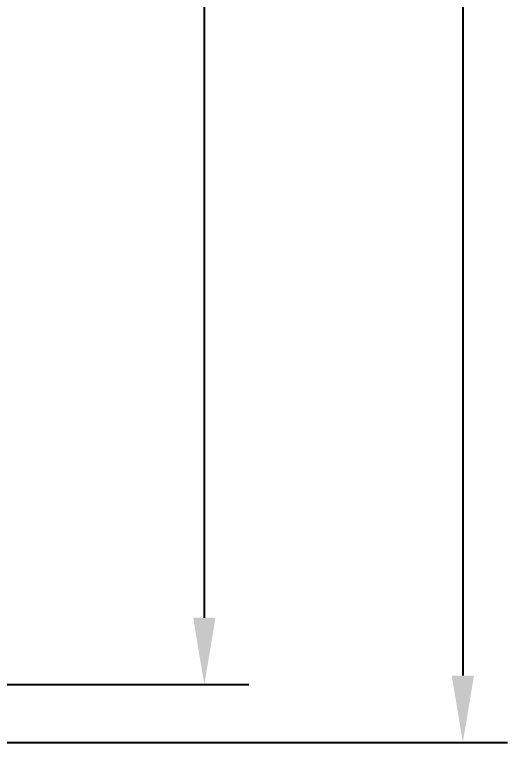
# Model space of a CAD drawing. Header units: millimetres. Extents: x 57 to 898, y 51 to 645.
# Drawn here: x 376.23 to 398.35, y 337.42 to 370.12 of the extents above; entities that cross this region are included whole.
import ezdxf

# ---------------------------------------------------------------- set-up
doc = ezdxf.new("R2010")
doc.units = ezdxf.units.MM
doc.styles.add('GOST type A0', font='gost.TTF', dxfattribs={"oblique": 15, "height": 3.5})
doc.dimstyles.new('ГОСТ type A', dxfattribs={"dimtxt": 3.5, "dimasz": 3, "dimexe": 2, "dimexo": 0, "dimgap": 1, "dimtad": 1, "dimtoh": 1, "dimtxsty": 'GOST type A0', "dimcen": 0, "dimazin": 2, "dimtfac": 1, "dimtmove": 0, "dimatfit": 3, "dimfxl": 1, "dimarcsym": 0})

# ---------------------------------------------------------------- blocks, each defined once
blk = doc.blocks.new('*D84')
at = {"color": 0, "lineweight": -2, "transparency": 16777216}
for p, q in [((371.165, 515.023), (386.75, 515.023)), ((384.75, 512.023), (384.75, 343.023)), ((371.165, 340.023), (386.75, 340.023))]:
    blk.add_line(p, q, dxfattribs=at)
at = {"color": 0, "transparency": 16777216}
for points in [[(384.25, 512.023), (385.25, 512.023), (384.75, 515.023)], [(384.25, 343.023), (385.25, 343.023), (384.75, 340.023)]]:
    blk.add_solid(points, dxfattribs=at)
at = {"layer": 'Defpoints', "color": 0, "transparency": 16777216}
for p in [(371.165, 515.023), (371.165, 340.023), (384.75, 340.023)]:
    blk.add_point(p, dxfattribs=at)
at = {"color": 0, "transparency": 16777216, "insert": (381.999, 427.523), "char_height": 3.5, "attachment_point": 5, "rotation": 90, "style": 'GOST type A0'}
blk.add_mtext('175', dxfattribs=at)
blk = doc.blocks.new('*D86')
at = {"color": 0, "lineweight": -2, "transparency": 16777216}
for p, q in [((373.52, 517.923), (398.352, 517.923)), ((396.352, 514.923), (396.352, 340.423)), ((373.665, 337.423), (398.352, 337.423))]:
    blk.add_line(p, q, dxfattribs=at)
at = {"color": 0, "transparency": 16777216}
for points in [[(395.852, 514.923), (396.852, 514.923), (396.352, 517.923)], [(395.852, 340.423), (396.852, 340.423), (396.352, 337.423)]]:
    blk.add_solid(points, dxfattribs=at)
at = {"layer": 'Defpoints', "color": 0, "transparency": 16777216}
for p in [(373.52, 517.923), (373.665, 337.423), (396.352, 337.423)]:
    blk.add_point(p, dxfattribs=at)
at = {"color": 0, "transparency": 16777216, "insert": (393.338, 427.673), "char_height": 3.5, "attachment_point": 5, "rotation": 90, "style": 'GOST type A0'}
blk.add_mtext('180±0,1', dxfattribs=at)

msp = doc.modelspace()

# ---------------------------------------------------------------- dimensions: what is measured, and where the dimension line sits
dim = msp.add_linear_dim(base=(396.352, 337.423), p1=(373.52, 517.923), p2=(373.665, 337.423), angle=90, text='180±0,1', dimstyle='ГОСТ type A')
dim.commit()
dim.dimension.update_dxf_attribs({"geometry": '*D86', "text_midpoint": (393.338, 427.673)})
dim = msp.add_linear_dim(base=(384.75, 340.023), p1=(371.165, 515.023), p2=(371.165, 340.023), angle=90, dimstyle='ГОСТ type A')
dim.commit()
dim.dimension.update_dxf_attribs({"geometry": '*D84', "text_midpoint": (381.999, 427.523)})

doc.saveas('drawing.dxf')
